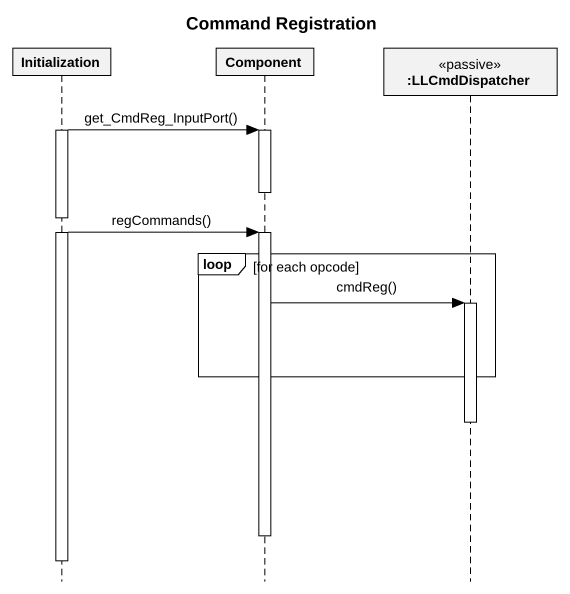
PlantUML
@startuml
title Command Registration
hide footbox
participant Initialization
participant "Component" as Component_
participant ":LLCmdDispatcher" as LLCmdDispatcher <<passive>>

activate Initialization
Initialization -> Component_ : get_CmdReg_InputPort()
activate Component_
deactivate Component_
Initialization -> Component_ : regCommands()
activate Component_
loop for each opcode
  Component_ -> LLCmdDispatcher : cmdReg()
  activate LLCmdDispatcher
end
deactivate LLCmdDispatcher
deactivate Component_
deactivate Initialization
@enduml
